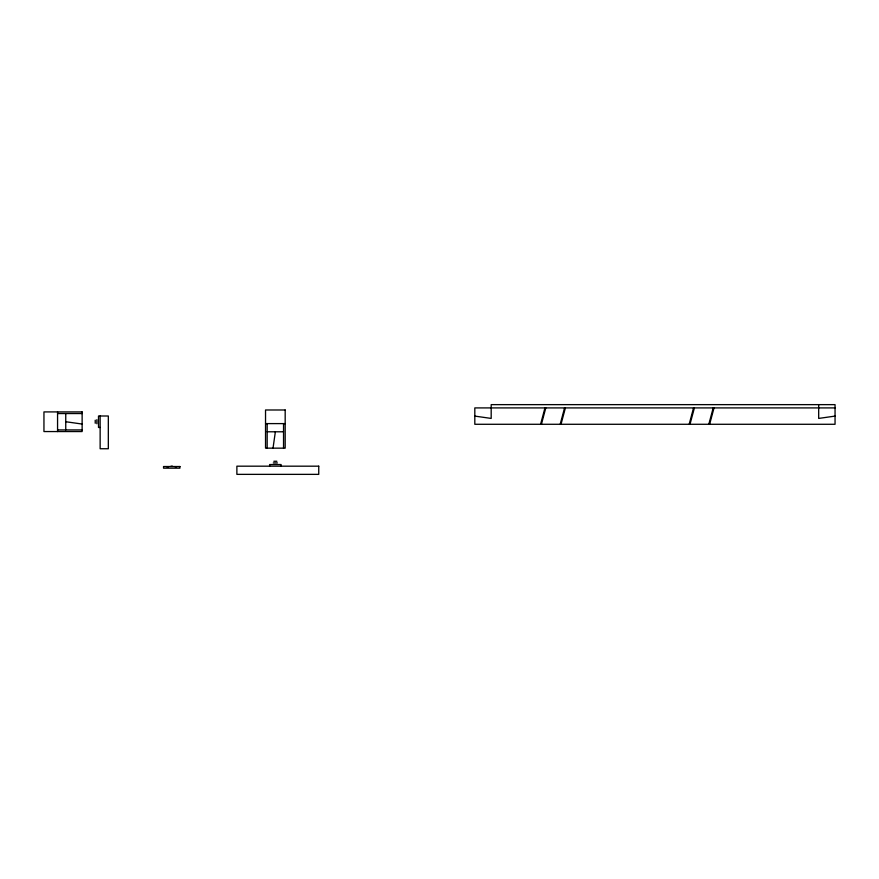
<?xml version="1.0" encoding="UTF-8"?>
<svg xmlns="http://www.w3.org/2000/svg" width="879" height="879" viewBox="0 0 879 879"><rect width="100%" height="100%" fill="white"/><g stroke="black" fill="none" stroke-linecap="round" stroke-linejoin="round"><path stroke-width="1.32" d="M273.028 448.158L275.358 431.787M540.585 424.282L544.969 407.911M541.409 424.282L545.793 407.911M560.187 424.282L564.571 407.922M561.011 424.282L565.395 407.911M689.169 424.282L693.553 407.911M690.004 424.271L694.388 407.911M708.815 424.282L713.199 407.922M709.639 424.282L714.023 407.911M835.05 416.097L818.679 418.426L818.679 404.637M835.05 407.911L474.814 407.911L474.814 424.282L835.05 424.282L835.05 404.637L491.185 404.637L491.185 418.426L474.814 416.097M57.564 413.548L82.132 413.548M265.535 423.601L285.181 423.601M100.14 427.469L98.503 427.469L98.503 415.998L108.326 415.998L108.326 448.751L100.14 448.74L100.14 415.998M57.564 429.919L82.132 429.919M267.172 431.787L283.543 431.787M273.83 461.266L276.885 461.266M273.314 462.903L277.401 462.903M170.976 466.211L172.471 466.211M167.153 467.079L168.12 467.079M175.339 467.079L176.305 467.079M65.749 421.733L82.132 424.052M283.543 423.601L283.543 448.158M281.082 466.178L281.093 464.541L269.622 464.541L269.622 466.178M267.172 423.601L267.172 448.158M96.866 419.69L96.866 423.766M95.229 420.195L95.229 423.26M65.749 413.548L65.749 429.919M57.564 411.91L57.564 431.556M285.181 409.988L265.535 409.988L265.535 448.158L285.181 448.158L285.181 409.988M82.132 411.91L43.95 411.91L43.95 431.556L82.132 431.556L82.132 411.91M318.747 466.178L236.88 466.178L236.88 474.363L318.747 474.363L318.747 466.178M179.909 466.529L163.538 466.529L163.538 468.166L179.909 468.166L179.909 466.529"/></g></svg>
